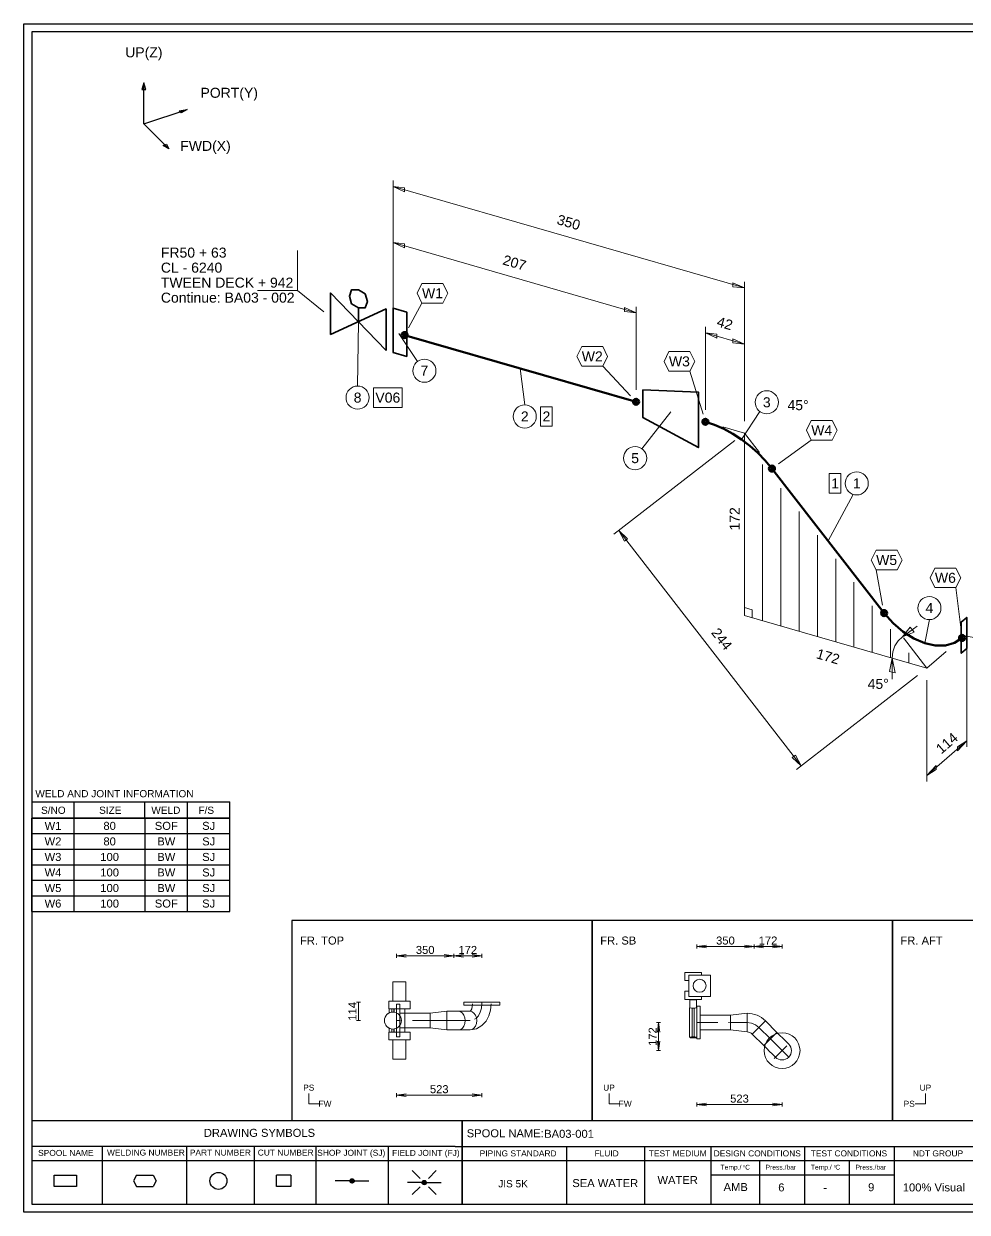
# Model space of a CAD drawing. Header units: millimetres. Extents: x 0 to 420, y 0 to 297.
# Drawn here: x 0 to 235.7, y 0 to 297 of the extents above; entities that cross this region are included whole.
import ezdxf
from ezdxf.enums import TextEntityAlignment as Align

# ---------------------------------------------------------------- set-up
doc = ezdxf.new("R2010")
doc.units = ezdxf.units.MM
doc.linetypes.add('DOTTED_DASHED5', pattern=[10, 4.444444, -2.666667, 0.222222, -2.666667])
doc.linetypes.add('DOTTED_DASHED6', pattern=[9.99997, 4.444431, -2.666659, 0.222222, -2.666659])
for name, color, linetype in [('FramesFromTables', 40, 'Continuous'), ('I_Coordinates', 11, 'Continuous'), ('I_CutNumbers', 10, 'Continuous'), ('I_Dimensions', 4, 'Continuous'), ('I_OtherComponents', 2, 'Continuous'), ('I_PartNumbers', 9, 'Continuous'), ('I_Pipes', 1, 'Continuous'), ('I_Tags', 8, 'Continuous'), ('I_Triangles', 5, 'Continuous'), ('SymbolsOnDrawingSheet', 1, 'Continuous'), ('TextFromTables', 2, 'Continuous'), ('TextFromTextBoxes', 2, 'Continuous')]:
    doc.layers.add(name, color=color, linetype=linetype)
doc.styles.add('Cadmatic Default Text', font='arial.ttf')

# ---------------------------------------------------------------- blocks, each defined once
blk = doc.blocks.new('BA01726637001_BOM_4')
at = {"layer": 'FramesFromTables', "linetype": 'ByBlock', "lineweight": 18}
for p, q in [((292, 285), (418, 285)), ((292, 253.5), (292, 285)), ((292, 253.5), (292, 285)), ((299.6, 253.5), (299.6, 285)), ((299.6, 253.5), (299.6, 285)), ((307, 253.5), (307, 285)), ((307, 253.5), (307, 285)), ((318.6, 253.5), (318.6, 285)), ((318.6, 253.5), (318.6, 285)), ((360.1, 253.5), (360.1, 285)), ((360.1, 253.5), (360.1, 285)), ((384.2, 253.5), (384.2, 285)), ((384.2, 253.5), (384.2, 285)), ((405.2, 253.5), (405.2, 285)), ((405.2, 253.5), (405.2, 285)), ((418, 253.5), (418, 285)), ((292, 280.5), (418, 280.5)), ((292, 276), (418, 276)), ((292, 271.5), (418, 271.5)), ((292, 267), (418, 267)), ((292, 262.5), (418, 262.5)), ((292, 258), (418, 258)), ((292, 205), (418.1, 205)), ((292, 196.33), (292, 205)), ((292.1, 196.33), (292.1, 205)), ((299.6, 196.33), (299.6, 205)), ((299.6, 196.33), (299.6, 205)), ((307.2, 196.33), (307.2, 205)), ((307.2, 196.33), (307.2, 205)), ((361.8, 196.33), (361.8, 205)), ((361.8, 196.33), (361.8, 205)), ((383.6, 196.33), (383.6, 205)), ((383.6, 196.33), (383.6, 205)), ((405.2, 196.33), (405.2, 205)), ((405.2, 196.33), (405.2, 205)), ((418, 196.33), (418, 205)), ((292, 200.67), (418.1, 200.67)), ((292, 127.3), (418.2, 127.3)), ((292, 119.3), (292, 127.3)), ((292, 119.3), (292, 127.3)), ((298.5, 119.3), (298.5, 127.3)), ((298.5, 119.3), (298.5, 127.3)), ((356.6, 119.3), (356.6, 127.3)), ((356.6, 119.3), (356.6, 127.3)), ((380, 119.3), (380, 127.3)), ((380, 119.3), (380, 127.3)), ((399.6, 119.3), (399.6, 127.3)), ((399.6, 119.3), (399.6, 127.3)), ((418, 119.3), (418, 127.3)), ((292, 123.3), (418.2, 123.3)), ((292, 68.4), (418, 68.4)), ((292, 58.6), (292, 68.4)), ((292, 58.6), (292, 68.4)), ((305.1, 58.6), (305.1, 68.4)), ((305.1, 58.6), (305.1, 68.4)), ((323.8, 58.6), (323.8, 68.4)), ((323.8, 58.6), (323.8, 68.4)), ((384.9, 58.6), (384.9, 68.4)), ((384.9, 58.6), (384.9, 68.4)), ((397.2, 58.6), (397.2, 68.4)), ((397.2, 58.6), (397.2, 68.4)), ((407.8, 58.6), (407.8, 68.4)), ((407.8, 58.6), (407.8, 68.4)), ((418, 58.6), (418, 68.4)), ((292, 65.13), (418, 65.13)), ((292, 61.87), (418, 61.87))]:
    blk.add_line(p, q, dxfattribs=at)
at = {"layer": 'FramesFromTables', "linetype": 'ByBlock', "lineweight": -3}
for p, q in [((2, 98.5), (51.5, 98.5)), ((2, 75.19), (2, 98.5)), ((2, 75.19), (2, 98.5)), ((12.6, 75.19), (12.6, 98.5)), ((12.6, 75.19), (12.6, 98.5)), ((30.3, 75.19), (30.3, 98.5)), ((30.3, 75.19), (30.3, 98.5)), ((40.9, 75.19), (40.9, 98.5)), ((40.9, 75.19), (40.9, 98.5)), ((51.5, 75.19), (51.5, 98.5)), ((2, 94.62), (51.5, 94.62)), ((2, 90.73), (51.5, 90.73)), ((2, 86.85), (51.5, 86.85)), ((2, 82.96), (51.5, 82.96)), ((2, 79.08), (51.5, 79.08))]:
    blk.add_line(p, q, dxfattribs=at)
at = {"layer": 'FramesFromTables', "linetype": 'ByBlock', "lineweight": 18, "flags": 128}
for points in [[(292, 253.5), (418, 253.5), (418, 285)], [(292, 196.33), (418.1, 196.33), (418.1, 205)], [(292, 119.3), (418.2, 119.3), (418.2, 127.3)], [(292, 58.6), (418, 58.6), (418, 68.4)]]:
    blk.add_lwpolyline(points, dxfattribs=at)
at = {"layer": 'FramesFromTables', "linetype": 'ByBlock', "lineweight": -3, "flags": 128}
blk.add_lwpolyline([(2, 75.19), (51.5, 75.19), (51.5, 98.5)], dxfattribs=at)
at = {"layer": 'TextFromTables', "linetype": 'ByBlock', "lineweight": 13, "style": 'Cadmatic Default Text'}
for s, p in [('1', (295.8, 282.75)), ('2', (295.8, 278.25)), ('3', (295.8, 273.75)), ('4', (295.8, 269.25)), ('5', (295.8, 264.75)), ('6', (295.8, 260.25)), ('7', (295.8, 255.75))]:
    blk.add_text(s, height=2, dxfattribs=at).set_placement(p, align=Align.MIDDLE_CENTER)
at = {"layer": 'TextFromTables', "linetype": 'ByBlock', "lineweight": 25, "style": 'Cadmatic Default Text'}
for s, p in [('0.10 ', (312.8, 282.75)), ('100A Sch40', (372.15, 282.75)), ('STPG370', (394.7, 282.75)), ('0.19 ', (312.8, 278.25)), ('80A Sch40', (372.15, 278.25)), ('STPG370', (394.7, 278.25)), ('1', (303.3, 273.75)), ('100A Sch40', (372.15, 273.75)), ('PG 370', (394.7, 273.75)), ('100A Sch40', (372.15, 269.25)), ('PG 370', (394.7, 269.25)), ('1', (303.3, 269.25)), ('1', (303.3, 264.75)), ('100Ax80ASch40', (372.15, 264.75)), ('PG 370', (394.7, 264.75)), ('1', (303.3, 260.25)), ('DN100 PN10', (372.15, 260.25)), ('Carbon Steel', (394.7, 260.25)), ('1', (303.3, 255.75)), ('DN80 PN10', (372.15, 255.75)), ('Carbon Steel', (394.7, 255.75)), ('8', (295.85, 202.83)), ('1', (303.4, 202.83)), ('-', (394.4, 202.83)), ('9', (295.85, 198.5)), ('1', (303.4, 198.5)), ('CNAF', (394.4, 198.5)), ('1', (295.25, 125.3)), ('2', (295.25, 121.3)), ('W1', (7.3, 96.56)), ('80', (21.45, 96.56)), ('SOF', (35.6, 96.56)), ('SJ', (46.2, 96.56)), ('W2', (7.3, 92.67)), ('80', (21.45, 92.67)), ('BW', (35.6, 92.67)), ('SJ', (46.2, 92.67)), ('W3', (7.3, 88.79)), ('100', (21.45, 88.79)), ('BW', (35.6, 88.79)), ('SJ', (46.2, 88.79)), ('W4', (7.3, 84.91)), ('100', (21.45, 84.91)), ('BW', (35.6, 84.91)), ('SJ', (46.2, 84.91)), ('W5', (7.3, 81.02)), ('100', (21.45, 81.02)), ('BW', (35.6, 81.02)), ('SJ', (46.2, 81.02)), ('W6', (7.3, 77.14)), ('100', (21.45, 77.14)), ('SOF', (35.6, 77.14)), ('SJ', (46.2, 77.14))]:
    blk.add_text(s, height=2, dxfattribs=at).set_placement(p, align=Align.MIDDLE_CENTER)
for s, height, p in [('Pipe Seamless, BW ', 2, (319.4, 282.75)), ('16.00', 2, (406, 282.75)), ('Pipe Seamless, BW ', 2, (319.4, 278.25)), ('11.30', 2, (406, 278.25)), ('Elbow SR, BW 45 deg', 2, (319.4, 273.75)), ('2.69', 2, (406, 273.75)), ('Elbow SR, BW 90 deg', 2, (319.4, 269.25)), ('2.69', 2, (406, 269.25)), ('Reducer Concentric, BW ', 2, (319.4, 264.75)), ('1.45', 2, (406, 264.75)), ('Flange SOFF ', 2, (319.4, 260.25)), ('4.03', 2, (406, 260.25)), ('Flange SOFF ', 2, (319.4, 255.75)), ('3.79', 2, (406, 255.75)), ('Butterfly Valve Remote ', 2, (308, 202.83)), ('DN80 PN10', 2, (362.6, 202.83)), ('28.57', 2, (406, 202.83)), ('Gasket, PN10, Thk 3mm ', 2, (308, 198.5)), ('DN100', 2, (362.6, 198.5)), ('Pipe Seamless, BW', 2, (299.3, 125.3)), ('100A Sch40', 2, (357.4, 125.3)), ('STPG370', 1.75, (380.8, 125.3)), ('101', 2, (400.4, 125.3)), ('Pipe Seamless, BW', 2, (299.3, 121.3)), ('80A Sch40', 2, (357.4, 121.3)), ('STPG370', 1.75, (380.8, 121.3)), ('195', 2, (400.4, 121.3))]:
    blk.add_text(s, height=height, dxfattribs=at).set_placement(p, align=Align.MIDDLE_LEFT)
at = {"layer": 'TextFromTextBoxes', "linetype": 'ByBlock', "lineweight": -3, "style": 'Cadmatic Default Text'}
for s, p in [('EMAS OFFSHORE LIMITED', (306.3, 33.1)), ('BIO-SEA', (383.3, 33.65)), ('9354947', (368.2, 29.15)), ('-', (306.3, 29.2)), ('P1482', (307.1, 25)), ('JP 88 STORK', (372.9, 25.05)), ('BA03-001', (130, 19.6))]:
    blk.add_text(s, height=2, dxfattribs=at).set_placement(p, align=Align.MIDDLE_LEFT)
at = {"layer": 'TextFromTextBoxes', "linetype": 'ByBlock', "lineweight": 25, "style": 'Cadmatic Default Text'}
blk.add_text('BA03', height=2.5, dxfattribs=at).set_placement((357.5, 18.3), align=Align.MIDDLE_LEFT)
at = {"layer": 'TextFromTextBoxes', "linetype": 'ByBlock', "lineweight": -3, "style": 'Cadmatic Default Text'}
for s, height, p in [('WATER', 2, (163.35, 8.05)), ('SEA WATER', 2, (145.25, 7.28)), ('AMB', 2, (177.85, 6.3)), ('6', 2, (189.25, 6.2)), ('-', 2, (200.2, 6.15)), ('9', 2, (211.7, 6.25)), ('100% Visual', 2, (227.35, 6.2)), ('Ships Paint Spec', 2, (261.75, 6.3)), ('46 kg', 2, (284.75, 6.35)), ('17/39', 2.5, (316.1, 6.5))]:
    blk.add_text(s, height=height, dxfattribs=at).set_placement(p, align=Align.MIDDLE_CENTER)
at = {"layer": 'TextFromTextBoxes', "linetype": 'ByBlock', "lineweight": 25, "style": 'Cadmatic Default Text'}
blk.add_text('BA03', height=3, dxfattribs=at).set_placement((370.1, 6.45), align=Align.MIDDLE_CENTER)
blk = doc.blocks.new('SEDS_SPOOL_FORMAT_Gol_6')
at = {"layer": 'SymbolsOnDrawingSheet', "linetype": 'ByBlock', "lineweight": -3, "flags": 128}
for points in [[(0, 297), (420, 297), (420, 0), (0, 0), (0, 297)], [(418.01, 295.01), (2, 295.01)], [(2, 295.01), (2, 2)], [(2, 102.57), (51.49, 102.57)], [(12.6, 98.45), (12.6, 102.57)], [(30.28, 98.45), (30.28, 102.57)], [(40.88, 98.45), (40.88, 102.57)], [(51.49, 98.45), (51.49, 102.57)], [(2, 98.5), (51.5, 98.5)], [(2, 98.5), (51.5, 98.5)], [(51.49, 98.47), (2, 98.47)], [(2, 98.45), (51.49, 98.45)], [(2, 22.93), (107.74, 22.93)], [(107.74, 22.93), (292.02, 22.93)], [(109.52, 22.93), (109.52, 2)], [(109.52, 2), (109.52, 22.93)], [(107.74, 16.45), (2, 16.45)], [(19.62, 16.45), (19.62, 2)], [(40.69, 16.45), (40.69, 2)], [(57.56, 16.45), (57.56, 2)], [(72.95, 16.45), (72.95, 2)], [(91.02, 16.45), (91.02, 2)], [(107.74, 16.45), (292.02, 16.45)], [(135.58, 16.45), (135.58, 2)], [(155.03, 16.45), (155.03, 2)], [(171.67, 16.45), (171.67, 2)], [(195.02, 16.45), (195.02, 2)], [(217.4, 16.45), (217.4, 2)], [(2, 12.91), (292.02, 12.91)], [(183.82, 12.91), (183.82, 2)], [(206.21, 12.91), (206.21, 2)], [(13.2, 6.41), (7.55, 6.41), (7.55, 9.23), (13.2, 9.23)], [(13.2, 9.23), (13.2, 6.41)], [(28.12, 9.23), (27.42, 7.82)], [(28.12, 9.23), (32.36, 9.23)], [(32.36, 9.23), (33.07, 7.82)], [(66.68, 9.23), (66.68, 6.41), (63.15, 6.41), (63.15, 9.23)], [(66.68, 9.23), (63.15, 9.23)], [(99, 8.47), (97.06, 10.41)], [(101.09, 8.47), (103.03, 10.41)], [(171.67, 9.37), (217.4, 9.37)], [(171.67, 9.37), (217.4, 9.37)], [(27.42, 7.82), (28.12, 6.41)], [(28.12, 6.41), (32.36, 6.41)], [(33.07, 7.82), (32.36, 6.41)], [(81.48, 7.82), (77.79, 7.82)], [(81.49, 7.78), (82.04, 8.32)], [(81.51, 7.9), (81.93, 8.32)], [(81.52, 7.7), (82.14, 8.32)], [(81.55, 7.62), (82.22, 8.29)], [(81.56, 8.06), (81.76, 8.26)], [(81.57, 7.54), (82.28, 8.25)], [(81.62, 7.48), (82.34, 8.2)], [(81.68, 7.44), (82.4, 8.16)], [(81.74, 7.39), (82.45, 8.1)], [(81.8, 7.35), (82.48, 8.02)], [(81.88, 7.32), (82.5, 7.94)], [(81.98, 7.32), (82.53, 7.86)], [(82.09, 7.32), (82.52, 7.75)], [(82.24, 7.36), (82.47, 7.59)], [(82.54, 7.82), (86.24, 7.82)], [(99.51, 7.42), (95.82, 7.42)], [(99, 6.38), (97.06, 4.44)], [(99.53, 7.47), (99.99, 7.93)], [(99.53, 7.37), (100.1, 7.93)], [(99.56, 7.29), (100.2, 7.93)], [(99.58, 7.62), (99.88, 7.93)], [(99.58, 7.21), (100.27, 7.89)], [(99.61, 7.13), (100.33, 7.84)], [(99.67, 7.08), (100.39, 7.8)], [(99.73, 7.03), (100.45, 7.75)], [(99.79, 6.99), (100.49, 7.69)], [(99.85, 6.94), (100.52, 7.61)], [(99.94, 6.92), (100.54, 7.53)], [(100.04, 6.92), (100.57, 7.45)], [(100.15, 6.92), (100.54, 7.31)], [(100.38, 7.04), (100.49, 7.15)], [(100.57, 7.42), (104.27, 7.42)], [(101.09, 6.38), (103.03, 4.44)], [(2, 2), (418.01, 2)]]:
    blk.add_lwpolyline(points, dxfattribs=at)
at = {"layer": 'SymbolsOnDrawingSheet', "linetype": 'ByBlock', "lineweight": -3}
for centre, radius in [((48.63, 7.82), 2.12), ((82.01, 7.82), 0.53), ((100.04, 7.42), 0.53)]:
    blk.add_circle(centre, radius, dxfattribs=at)
at = {"layer": 'SymbolsOnDrawingSheet', "linetype": 'ByBlock', "lineweight": -3, "style": 'Cadmatic Default Text'}
for s, p in [('WELD AND JOINT INFORMATION', (2.89, 105.5)), ('S/NO', (4.31, 101.36)), ('SIZE', (18.81, 101.36)), ('WELD', (31.86, 101.36)), ('F/S', (43.63, 101.36))]:
    blk.add_text(s, height=1.8, dxfattribs=at).set_placement(p, align=Align.TOP_LEFT)
for s, height, p in [('DRAWING SYMBOLS', 2, (44.98, 18.84)), ('Temp./  C   ', 1.2, (174.06, 10.65)), ('Press./bar', 1.2, (185.31, 10.65)), ('Temp./  C   ', 1.2, (196.61, 10.65)), ('Press./bar', 1.2, (207.78, 10.65)), ('0', 0.53, (179.71, 11.25)), ('0', 0.53, (202.37, 11.25))]:
    blk.add_text(s, height=height, dxfattribs=at).set_placement(p)
for s, height, p in [('SPOOL NAME:', 2, (110.65, 19.73)), ('SPOOL NAME', 1.5, (3.58, 14.83)), ('WELDING NUMBER', 1.5, (20.79, 14.91)), ('PART NUMBER', 1.5, (41.48, 14.91)), ('CUT NUMBER', 1.5, (58.44, 14.91)), ('SHOP JOINT (SJ)', 1.5, (73.31, 14.85)), ('FIELD JOINT (FJ)', 1.5, (92, 14.83)), ('PIPING STANDARD', 1.5, (113.89, 14.7)), ('FLUID', 1.5, (142.57, 14.7)), ('TEST MEDIUM', 1.5, (156.14, 14.7)), ('DESIGN CONDITIONS', 1.5, (172.34, 14.7)), ('TEST CONDITIONS', 1.5, (196.58, 14.7)), ('NDT GROUP', 1.5, (222.09, 14.7)), ('JIS 5K', 1.8, (118.53, 7.12))]:
    blk.add_text(s, height=height, dxfattribs=at).set_placement(p, align=Align.MIDDLE_LEFT)
blk = doc.blocks.new('BA01726637001_PRT_0_3')
at = {"layer": 'I_OtherComponents', "linetype": 'ByBlock', "lineweight": 35, "flags": 128}
blk.add_lwpolyline([(187.48, 124.53), (188.86, 125.72), (188.86, 117.96), (187.48, 116.77), (187.48, 124.53)], dxfattribs=at)
at = {"layer": 'I_OtherComponents', "linetype": 'ByBlock', "lineweight": 50}
for radius in [0.75, 0.375]:
    blk.add_circle((187.69, 120.59), radius, dxfattribs=at)
blk = doc.blocks.new('BA01726637001_PRT_1_3')
at = {"layer": 'I_Pipes', "linetype": 'ByBlock', "lineweight": 0}
for q in [(173.05, 120.6), (183.75, 117.18)]:
    blk.add_line((178.94, 113.01), q, dxfattribs=at)
at = {"layer": 'I_Pipes', "linetype": 'ByBlock', "lineweight": 50, "flags": 128}
blk.add_lwpolyline([(187.69, 120.59), (185.78, 119.37), (183.53, 118.74), (181.02, 118.7), (178.37, 119.27), (175.65, 120.42), (172.99, 122.11), (170.48, 124.27), (168.23, 126.82)], dxfattribs=at)
at = {"layer": 'I_Pipes', "linetype": 'ByBlock', "lineweight": 50}
for centre, radius in [((168.23, 126.82), 0.75), ((168.23, 126.82), 0.375), ((187.69, 120.59), 0.75), ((187.69, 120.59), 0.375)]:
    blk.add_circle(centre, radius, dxfattribs=at)
blk = doc.blocks.new('BA01726637001_PRT_2_3')
at = {"layer": 'I_Pipes', "linetype": 'ByBlock', "lineweight": 50}
blk.add_line((168.23, 126.82), (140.21, 162.92), dxfattribs=at)
blk = doc.blocks.new('BA01726637001_PRT_3_3')
at = {"layer": 'I_Pipes', "linetype": 'ByBlock', "lineweight": 0}
for q in [(127.96, 173.35), (137.11, 166.92)]:
    blk.add_line((133.32, 171.8), q, dxfattribs=at)
at = {"layer": 'I_Pipes', "linetype": 'ByBlock', "lineweight": 50, "flags": 128}
blk.add_lwpolyline([(140.21, 162.92), (138.5, 164.96), (136.65, 166.87), (134.67, 168.63), (132.58, 170.22), (130.41, 171.63), (128.17, 172.83), (125.88, 173.83), (123.58, 174.61)], dxfattribs=at)
at = {"layer": 'I_Pipes', "linetype": 'ByBlock', "lineweight": 50}
for centre, radius in [((123.58, 174.61), 0.75), ((123.58, 174.61), 0.375), ((140.21, 162.92), 0.75), ((140.21, 162.92), 0.375)]:
    blk.add_circle(centre, radius, dxfattribs=at)
blk = doc.blocks.new('BA01726637001_PRT_4_3')
at = {"layer": 'I_OtherComponents', "linetype": 'ByBlock', "lineweight": 35, "flags": 128}
blk.add_lwpolyline([(121.85, 175.11), (121.85, 182.04), (107.99, 182.58), (107.99, 175.65), (121.85, 168.18), (121.85, 175.11)], dxfattribs=at)
at = {"layer": 'I_OtherComponents', "linetype": 'ByBlock', "lineweight": 50}
for centre, radius in [((106.26, 179.61), 0.75), ((106.26, 179.61), 0.375), ((123.58, 174.61), 0.75), ((123.58, 174.61), 0.375)]:
    blk.add_circle(centre, radius, dxfattribs=at)
blk = doc.blocks.new('BA01726637001_PRT_5_3')
at = {"layer": 'I_Pipes', "linetype": 'ByBlock', "lineweight": 50}
blk.add_line((106.26, 179.61), (48.45, 196.3), dxfattribs=at)
blk = doc.blocks.new('BA01726637001_PRT_6_3')
at = {"layer": 'I_OtherComponents', "linetype": 'ByBlock', "lineweight": 35, "flags": 128}
blk.add_lwpolyline([(48.97, 202.04), (45.56, 203.02), (45.56, 191.94), (48.97, 190.95), (48.97, 202.04)], dxfattribs=at)
at = {"layer": 'I_OtherComponents', "linetype": 'ByBlock', "lineweight": 50}
for radius in [0.75, 0.375]:
    blk.add_circle((48.45, 196.3), radius, dxfattribs=at)
blk = doc.blocks.new('BA01726637001_PRT_7_3')
at = {"layer": 'I_OtherComponents', "linetype": 'ByBlock', "lineweight": 35, "flags": 128}
for points in [[(43.83, 192.43), (43.83, 202.83), (29.97, 196.43), (29.97, 206.83), (43.83, 192.43)], [(36.9, 203.09), (38.63, 203.11), (39.15, 204.7), (38.63, 206.58), (36.9, 207.6), (35.17, 207.58), (34.65, 206), (35.17, 204.11), (36.9, 203.09), (36.9, 199.63)]]:
    blk.add_lwpolyline(points, dxfattribs=at)
at = {"layer": 'I_OtherComponents', "flags": 1}
blk.add_attdef('ValvePos', (36.9, 199.63), '', height=2.5, dxfattribs=at)
blk = doc.blocks.new('BA01726637001_TRI_0_3')
at = {"layer": 'I_Triangles', "linetype": 'ByBlock', "lineweight": 0}
for p, q in [((137.88, 124.86), (137.88, 163.92)), ((142.45, 123.54), (142.45, 158.04)), ((147.01, 122.23), (147.01, 152.16)), ((151.57, 120.91), (151.57, 146.28)), ((156.13, 119.59), (156.13, 140.4)), ((160.69, 118.28), (160.69, 134.52)), ((165.26, 116.96), (165.26, 128.65)), ((169.82, 115.64), (169.82, 122.77)), ((174.38, 114.33), (174.38, 116.89))]:
    blk.add_line(p, q, dxfattribs=at)
at = {"layer": 'I_Triangles', "linetype": 'ByBlock', "lineweight": 0, "flags": 128}
for points in [[(178.94, 113.01), (133.32, 126.18), (133.32, 171.8)], [(135.24, 125.62), (135.24, 127.62), (133.32, 128.18)], [(176.49, 123.51), (172.82, 120.9), (175.76, 122.01), (174.78, 123.27), (172.82, 120.9), (171.74, 119.9), (170.94, 118.63), (170.45, 117.15), (170.28, 115.51), (170.97, 111.84), (169.59, 112.24), (170.28, 115.51), (170.28, 110.31)]]:
    blk.add_lwpolyline(points, dxfattribs=at)
at = {"layer": 'I_Triangles', "linetype": 'ByBlock', "lineweight": 0, "style": 'Cadmatic Default Text'}
for rotation, p in [(90, (130.9, 150.35)), (343.8979, (154.23, 115.96))]:
    blk.add_text('172', height=2.5, rotation=rotation, dxfattribs=at).set_placement(p, align=Align.MIDDLE_CENTER)
blk.add_text('45°', height=2.5, dxfattribs=at).set_placement((166.76, 109.12), align=Align.MIDDLE_CENTER)
blk = doc.blocks.new('BA01726637001_DIM_0_3')
at = {"layer": 'I_Dimensions', "linetype": 'ByBlock', "lineweight": 0}
for p, q in [((188.86, 93.35), (188.86, 118.6)), ((178.94, 110.01), (178.94, 84.76)), ((178.94, 86.26), (188.86, 94.85))]:
    blk.add_line(p, q, dxfattribs=at)
at = {"layer": 'I_Dimensions', "linetype": 'ByBlock', "lineweight": 0, "flags": 128}
for points in [[(188.86, 94.85), (186.59, 92.38), (186.59, 93.38), (188.86, 94.85)], [(178.94, 86.26), (181.21, 87.72), (181.21, 88.72), (178.94, 86.26)]]:
    blk.add_lwpolyline(points, dxfattribs=at)
at = {"layer": 'I_Dimensions', "linetype": 'ByBlock', "lineweight": 0, "style": 'Cadmatic Default Text'}
blk.add_text('114', height=2.5, rotation=40.8934, dxfattribs=at).set_placement((183.9, 94.3), align=Align.MIDDLE_CENTER)
blk = doc.blocks.new('BA01726637001_DIM_1_3')
at = {"layer": 'I_Dimensions', "linetype": 'ByBlock', "lineweight": 0}
for p, q in [((130.95, 169.96), (100.73, 146.51)), ((101.92, 147.43), (147.54, 88.64)), ((146.35, 87.72), (176.57, 111.17))]:
    blk.add_line(p, q, dxfattribs=at)
at = {"layer": 'I_Dimensions', "linetype": 'ByBlock', "lineweight": 0, "flags": 128}
for points in [[(101.92, 147.43), (103.36, 144.75), (104.15, 145.36), (101.92, 147.43)], [(147.54, 88.64), (145.3, 90.7), (146.09, 91.32), (147.54, 88.64)]]:
    blk.add_lwpolyline(points, dxfattribs=at)
at = {"layer": 'I_Dimensions', "linetype": 'ByBlock', "lineweight": 0, "style": 'Cadmatic Default Text'}
blk.add_text('244', height=2.5, rotation=307.8119, dxfattribs=at).set_placement((127.69, 120.33), align=Align.MIDDLE_CENTER)
blk = doc.blocks.new('BA01726637001_DIM_2_3')
at = {"layer": 'I_Dimensions', "linetype": 'ByBlock', "lineweight": 0}
for p, q in [((45.56, 200.13), (45.56, 220.88)), ((45.56, 219.38), (106.26, 201.86)), ((106.26, 203.36), (106.26, 182.61))]:
    blk.add_line(p, q, dxfattribs=at)
at = {"layer": 'I_Dimensions', "linetype": 'ByBlock', "lineweight": 0, "flags": 128}
for points in [[(45.56, 219.38), (48.44, 218.05), (48.44, 219.05), (45.56, 219.38)], [(106.26, 201.86), (103.38, 202.19), (103.38, 203.19), (106.26, 201.86)]]:
    blk.add_lwpolyline(points, dxfattribs=at)
at = {"layer": 'I_Dimensions', "linetype": 'ByBlock', "lineweight": 0, "style": 'Cadmatic Default Text'}
blk.add_text('207', height=2.5, rotation=343.8979, dxfattribs=at).set_placement((75.91, 214.37), align=Align.MIDDLE_CENTER)
blk = doc.blocks.new('BA01726637001_DIM_3_3')
at = {"layer": 'I_Dimensions', "linetype": 'ByBlock', "lineweight": 0}
for p, q in [((123.58, 177.61), (123.58, 198.36)), ((123.58, 196.86), (133.32, 194.05)), ((133.32, 195.55), (133.32, 174.8))]:
    blk.add_line(p, q, dxfattribs=at)
at = {"layer": 'I_Dimensions', "linetype": 'ByBlock', "lineweight": 0, "flags": 128}
for points in [[(123.58, 196.86), (126.46, 195.53), (126.46, 196.53), (123.58, 196.86)], [(133.32, 194.05), (130.44, 194.38), (130.44, 195.38), (133.32, 194.05)]]:
    blk.add_lwpolyline(points, dxfattribs=at)
at = {"layer": 'I_Dimensions', "linetype": 'ByBlock', "lineweight": 0, "style": 'Cadmatic Default Text'}
blk.add_text('42', height=2.5, rotation=343.8979, dxfattribs=at).set_placement((128.45, 199.2), align=Align.MIDDLE_CENTER)
blk = doc.blocks.new('BA01726637001_DIM_4_3')
at = {"layer": 'I_Dimensions', "linetype": 'ByBlock', "lineweight": 0}
for p, q in [((45.56, 200.13), (45.56, 234.88)), ((45.56, 233.38), (133.32, 208.05)), ((133.32, 209.55), (133.32, 174.8))]:
    blk.add_line(p, q, dxfattribs=at)
at = {"layer": 'I_Dimensions', "linetype": 'ByBlock', "lineweight": 0, "flags": 128}
for points in [[(45.56, 233.38), (48.44, 232.05), (48.44, 233.05), (45.56, 233.38)], [(133.32, 208.05), (130.44, 208.38), (130.44, 209.38), (133.32, 208.05)]]:
    blk.add_lwpolyline(points, dxfattribs=at)
at = {"layer": 'I_Dimensions', "linetype": 'ByBlock', "lineweight": 0, "style": 'Cadmatic Default Text'}
blk.add_text('350', height=2.5, rotation=343.8979, dxfattribs=at).set_placement((89.44, 224.46), align=Align.MIDDLE_CENTER)
blk = doc.blocks.new('BA01726637001_CRD_0_3')
at = {"layer": 'I_Coordinates', "linetype": 'ByBlock', "lineweight": 0}
blk.add_line((21.66, 207.39), (28.24, 202.13), dxfattribs=at)
at = {"layer": 'I_Coordinates', "linetype": 'ByBlock', "lineweight": 0, "flags": 128}
blk.add_lwpolyline([(21.66, 217.39), (21.66, 207.39), (11.66, 207.39)], dxfattribs=at)
at = {"layer": 'I_Coordinates', "linetype": 'ByBlock', "lineweight": 0, "style": 'Cadmatic Default Text'}
for s, p in [('FR50 + 63', (-12.44, 215.64)), ('CL - 6240', (-12.44, 211.89)), ('TWEEN DECK + 942', (-12.44, 208.14)), ('Continue: BA03 - 002', (-12.44, 204.39))]:
    blk.add_text(s, height=2.5, dxfattribs=at).set_placement(p)
blk = doc.blocks.new('BA01726637001_PTN_0_3')
at = {"layer": 'I_PartNumbers', "linetype": 'ByBlock', "lineweight": 0}
blk.add_line((36.7, 183.55), (36.9, 199.63), dxfattribs=at)
blk.add_circle((36.7, 180.66), 2.89, dxfattribs=at)
at = {"layer": 'I_PartNumbers', "linetype": 'ByBlock', "lineweight": 0, "style": 'Cadmatic Default Text'}
blk.add_text('8', height=2.5, dxfattribs=at).set_placement((36.7, 180.66), align=Align.MIDDLE_CENTER)
blk = doc.blocks.new('BA01726637001_PTN_1_3')
at = {"layer": 'I_PartNumbers', "linetype": 'ByBlock', "lineweight": 0}
blk.add_line((51.68, 189.72), (47.01, 196.71), dxfattribs=at)
blk.add_circle((53.38, 187.38), 2.89, dxfattribs=at)
at = {"layer": 'I_PartNumbers', "linetype": 'ByBlock', "lineweight": 0, "style": 'Cadmatic Default Text'}
blk.add_text('7', height=2.5, dxfattribs=at).set_placement((53.38, 187.38), align=Align.MIDDLE_CENTER)
blk = doc.blocks.new('BA01726637001_PTN_2_3')
at = {"layer": 'I_PartNumbers', "linetype": 'ByBlock', "lineweight": 0}
blk.add_line((78.46, 178.83), (77.35, 187.96), dxfattribs=at)
blk.add_circle((78.46, 175.94), 2.89, dxfattribs=at)
at = {"layer": 'I_PartNumbers', "linetype": 'ByBlock', "lineweight": 0, "style": 'Cadmatic Default Text'}
blk.add_text('2', height=2.5, dxfattribs=at).set_placement((78.46, 175.94), align=Align.MIDDLE_CENTER)
blk = doc.blocks.new('BA01726637001_PTN_3_3')
at = {"layer": 'I_PartNumbers', "linetype": 'ByBlock', "lineweight": 0}
blk.add_line((107.73, 167.87), (114.92, 177.11), dxfattribs=at)
blk.add_circle((106.03, 165.53), 2.89, dxfattribs=at)
at = {"layer": 'I_PartNumbers', "linetype": 'ByBlock', "lineweight": 0, "style": 'Cadmatic Default Text'}
blk.add_text('5', height=2.5, dxfattribs=at).set_placement((106.03, 165.53), align=Align.MIDDLE_CENTER)
blk = doc.blocks.new('BA01726637001_PTN_4_3')
at = {"layer": 'I_PartNumbers', "linetype": 'ByBlock', "lineweight": 0}
blk.add_line((137.22, 177.15), (132.58, 170.22), dxfattribs=at)
blk.add_circle((138.92, 179.49), 2.89, dxfattribs=at)
at = {"layer": 'I_PartNumbers', "linetype": 'ByBlock', "lineweight": 0, "style": 'Cadmatic Default Text'}
blk.add_text('3', height=2.5, dxfattribs=at).set_placement((138.92, 179.49), align=Align.MIDDLE_CENTER)
blk = doc.blocks.new('BA01726637001_PTN_5_3')
at = {"layer": 'I_PartNumbers', "linetype": 'ByBlock', "lineweight": 0}
blk.add_line((160.49, 156.47), (154.22, 144.87), dxfattribs=at)
blk.add_circle((161.39, 159.22), 2.89, dxfattribs=at)
at = {"layer": 'I_PartNumbers', "linetype": 'ByBlock', "lineweight": 0, "style": 'Cadmatic Default Text'}
blk.add_text('1', height=2.5, dxfattribs=at).set_placement((161.39, 159.22), align=Align.MIDDLE_CENTER)
blk = doc.blocks.new('BA01726637001_PTN_7_3')
at = {"layer": 'I_PartNumbers', "linetype": 'ByBlock', "lineweight": 0}
blk.add_line((204.15, 118.39), (188.28, 121.09), dxfattribs=at)
blk.add_circle((207.05, 118.39), 2.89, dxfattribs=at)
at = {"layer": 'I_PartNumbers', "linetype": 'ByBlock', "lineweight": 0, "style": 'Cadmatic Default Text'}
blk.add_text('6', height=2.5, dxfattribs=at).set_placement((207.05, 118.39), align=Align.MIDDLE_CENTER)
blk = doc.blocks.new('BA01726637001_PTN_8_3')
at = {"layer": 'I_PartNumbers', "linetype": 'ByBlock', "lineweight": 0}
blk.add_line((179.54, 125.18), (178.37, 119.27), dxfattribs=at)
blk.add_circle((179.54, 128.07), 2.89, dxfattribs=at)
at = {"layer": 'I_PartNumbers', "linetype": 'ByBlock', "lineweight": 0, "style": 'Cadmatic Default Text'}
blk.add_text('4', height=2.5, dxfattribs=at).set_placement((179.54, 128.07), align=Align.MIDDLE_CENTER)
blk = doc.blocks.new('BA01726637001_CUT_10_3')
at = {"layer": 'I_CutNumbers', "linetype": 'ByBlock', "lineweight": 0, "flags": 128}
blk.add_lwpolyline([(85.34, 173.49), (85.34, 178.39), (82.4, 178.39), (82.4, 173.49), (85.34, 173.49)], dxfattribs=at)
at = {"layer": 'I_CutNumbers', "linetype": 'ByBlock', "lineweight": 0, "style": 'Cadmatic Default Text'}
blk.add_text('2', height=2.5, dxfattribs=at).set_placement((83.87, 175.94), align=Align.MIDDLE_CENTER)
blk = doc.blocks.new('BA01726637001_CUT_11_3')
at = {"layer": 'I_CutNumbers', "linetype": 'ByBlock', "lineweight": 0, "flags": 128}
blk.add_lwpolyline([(157.45, 156.77), (157.45, 161.67), (154.51, 161.67), (154.51, 156.77), (157.45, 156.77)], dxfattribs=at)
at = {"layer": 'I_CutNumbers', "linetype": 'ByBlock', "lineweight": 0, "style": 'Cadmatic Default Text'}
blk.add_text('1', height=2.5, dxfattribs=at).set_placement((155.98, 159.22), align=Align.MIDDLE_CENTER)
blk = doc.blocks.new('BA01726637001_fii_9_3')
at = {"layer": 'I_Tags', "linetype": 'ByBlock', "lineweight": 0, "style": 'Cadmatic Default Text'}
blk.add_text('45°', height=2.5, dxfattribs=at).set_placement((146.74, 178.77), align=Align.MIDDLE_CENTER)
blk = doc.blocks.new('BA01726637001_vpo_12_3')
at = {"layer": 'I_Tags', "linetype": 'ByBlock', "lineweight": 0, "flags": 128}
blk.add_lwpolyline([(47.85, 178.21), (47.85, 183.11), (40.64, 183.11), (40.64, 178.21), (47.85, 178.21)], dxfattribs=at)
at = {"layer": 'I_Tags', "linetype": 'ByBlock', "lineweight": 0, "style": 'Cadmatic Default Text'}
blk.add_text('V06', height=2.5, dxfattribs=at).set_placement((44.25, 180.66), align=Align.MIDDLE_CENTER)
blk = doc.blocks.new('Pi_Weld_0')
at = {"layer": 'I_Tags', "linetype": 'ByBlock', "lineweight": 0, "flags": 128}
for points in [[(-2.62, 2.45), (-3.84, 0)], [(-3.84, 0), (-2.62, -2.45)], [(2.62, 2.45), (-2.62, 2.45)], [(3.84, 0), (2.62, 2.45)], [(2.62, -2.45), (3.84, 0)], [(-2.62, -2.45), (-6.01, -8.68)], [(-2.62, -2.45), (2.62, -2.45)]]:
    blk.add_lwpolyline(points, dxfattribs=at)
at = {"layer": 'I_Tags', "linetype": 'ByBlock', "lineweight": 0, "style": 'Cadmatic Default Text'}
blk.add_text('W1', height=2.5, dxfattribs=at).set_placement((0, 0), align=Align.MIDDLE_CENTER)
blk = doc.blocks.new('Pi_Weld_1')
at = {"layer": 'I_Tags', "linetype": 'ByBlock', "lineweight": 0, "flags": 128}
for points in [[(-2.62, 2.45), (-3.84, 0)], [(-3.84, 0), (-2.62, -2.45)], [(2.62, 2.45), (-2.62, 2.45)], [(3.84, 0), (2.62, 2.45)], [(2.62, -2.45), (3.84, 0)], [(-2.62, -2.45), (2.62, -2.45)], [(2.62, -2.45), (9.57, -9.87)]]:
    blk.add_lwpolyline(points, dxfattribs=at)
at = {"layer": 'I_Tags', "linetype": 'ByBlock', "lineweight": 0, "style": 'Cadmatic Default Text'}
blk.add_text('W2', height=2.5, dxfattribs=at).set_placement((0, 0), align=Align.MIDDLE_CENTER)
blk = doc.blocks.new('Pi_Weld_2')
at = {"layer": 'I_Tags', "linetype": 'ByBlock', "lineweight": 0, "flags": 128}
for points in [[(-2.62, 2.45), (-3.84, 0)], [(-3.84, 0), (-2.62, -2.45)], [(2.62, 2.45), (-2.62, 2.45)], [(3.84, 0), (2.62, 2.45)], [(2.62, -2.45), (3.84, 0)], [(-2.62, -2.45), (2.62, -2.45)], [(2.62, -2.45), (5.9, -13.19)]]:
    blk.add_lwpolyline(points, dxfattribs=at)
at = {"layer": 'I_Tags', "linetype": 'ByBlock', "lineweight": 0, "style": 'Cadmatic Default Text'}
blk.add_text('W3', height=2.5, dxfattribs=at).set_placement((0, 0), align=Align.MIDDLE_CENTER)
blk = doc.blocks.new('Pi_Weld_3')
at = {"layer": 'I_Tags', "linetype": 'ByBlock', "lineweight": 0, "flags": 128}
for points in [[(-2.62, 2.45), (-3.84, 0)], [(-3.84, 0), (-2.62, -2.45)], [(2.62, 2.45), (-2.62, 2.45)], [(3.84, 0), (2.62, 2.45)], [(2.62, -2.45), (3.84, 0)], [(-2.62, -2.45), (-10.82, -8.41)], [(-2.62, -2.45), (2.62, -2.45)]]:
    blk.add_lwpolyline(points, dxfattribs=at)
at = {"layer": 'I_Tags', "linetype": 'ByBlock', "lineweight": 0, "style": 'Cadmatic Default Text'}
blk.add_text('W4', height=2.5, dxfattribs=at).set_placement((0, 0), align=Align.MIDDLE_CENTER)
blk = doc.blocks.new('Pi_Weld_4')
at = {"layer": 'I_Tags', "linetype": 'ByBlock', "lineweight": 0, "flags": 128}
for points in [[(-2.62, 2.45), (-3.84, 0)], [(-3.84, 0), (-2.62, -2.45)], [(2.62, 2.45), (-2.62, 2.45)], [(3.84, 0), (2.62, 2.45)], [(2.62, -2.45), (3.84, 0)], [(-2.62, -2.45), (2.62, -2.45)], [(-2.62, -2.45), (-1, -11.29)]]:
    blk.add_lwpolyline(points, dxfattribs=at)
at = {"layer": 'I_Tags', "linetype": 'ByBlock', "lineweight": 0, "style": 'Cadmatic Default Text'}
blk.add_text('W5', height=2.5, dxfattribs=at).set_placement((0, 0), align=Align.MIDDLE_CENTER)
blk = doc.blocks.new('Pi_Weld_5')
at = {"layer": 'I_Tags', "linetype": 'ByBlock', "lineweight": 0, "flags": 128}
for points in [[(-2.62, 2.45), (-3.84, 0)], [(-3.84, 0), (-2.62, -2.45)], [(2.62, 2.45), (-2.62, 2.45)], [(3.84, 0), (2.62, 2.45)], [(2.62, -2.45), (3.84, 0)], [(-2.62, -2.45), (2.62, -2.45)], [(2.62, -2.45), (3.91, -13.05)]]:
    blk.add_lwpolyline(points, dxfattribs=at)
at = {"layer": 'I_Tags', "linetype": 'ByBlock', "lineweight": 0, "style": 'Cadmatic Default Text'}
blk.add_text('W6', height=2.5, dxfattribs=at).set_placement((0, 0), align=Align.MIDDLE_CENTER)

msp = doc.modelspace()

# ---------------------------------------------------------------- linework, layer by layer
at = {"linetype": 'ByBlock', "lineweight": 25, "flags": 128}
for points in [[(67, 22.9), (142, 22.9), (142, 72.9), (67, 72.9), (67, 22.9)], [(142, 22.9), (217, 22.9), (217, 72.9), (142, 72.9), (142, 22.9)], [(217, 22.9), (292, 22.9), (292, 72.9), (217, 72.9), (217, 22.9)]]:
    msp.add_lwpolyline(points, dxfattribs=at)
at = {"linetype": 'ByBlock', "lineweight": 18, "flags": 128}
for points in [[(165.1, 57.93), (165.1, 59.9), (169.33, 59.9)], [(169.33, 59.9), (169.33, 59.27)], [(95.47, 57.55), (95.47, 52.73), (92.21, 52.72), (92.21, 57.55), (95.47, 57.55)], [(166.16, 57.93), (165.1, 57.93)], [(171.53, 59.27), (166.16, 59.27), (166.16, 53.9), (171.53, 53.9), (171.53, 59.27)], [(166.16, 57.93), (166.16, 55.24)], [(165.1, 53.13), (165.1, 55.24)], [(165.1, 55.24), (166.16, 55.24)], [(171.53, 53.9), (169.33, 53.9)], [(169.33, 53.9), (171.53, 53.9)], [(169.33, 53.9), (169.33, 53.13)], [(96.53, 52.73), (91.16, 52.72), (91.16, 50.79), (96.53, 50.79), (96.53, 52.73)], [(91.28, 49.77), (91.28, 50.79)], [(91.98, 49.97), (91.98, 50.79)], [(92.45, 50.79), (92.45, 49.97)], [(92.5, 50.79), (92.5, 49.96)], [(93.15, 51.97), (93.97, 51.97), (93.97, 43.83), (93.15, 43.83), (93.15, 51.97)], [(95.19, 45), (95.19, 50.79)], [(118.91, 52.53), (118.91, 51.71), (109.95, 51.71), (109.95, 52.53), (118.91, 52.53)], [(111.68, 50.45), (111.89, 50.85)], [(111.89, 50.85), (112.05, 51.4)], [(112.05, 51.4), (112.11, 52.04)], [(116.62, 50.53), (116.2, 49.09)], [(116.76, 52.04), (116.62, 50.53)], [(169.33, 53.13), (165.1, 53.13)], [(166.28, 43.73), (166.28, 51.06)], [(166.28, 51.06), (166.4, 51.06)], [(166.51, 53.12), (166.4, 53.12), (166.4, 51.06)], [(166.4, 51.06), (166.51, 51.04)], [(166.81, 53.12), (166.51, 53.12)], [(166.51, 51.04), (166.81, 50.99)], [(167.21, 53.12), (166.81, 53.12)], [(166.81, 50.99), (167.21, 50.97)], [(166.98, 43.81), (166.98, 50.98)], [(167.62, 53.12), (167.21, 53.12)], [(167.21, 50.97), (167.62, 50.99)], [(167.45, 50.98), (167.45, 43.81)], [(167.92, 53.12), (167.62, 53.12)], [(167.62, 50.99), (167.92, 51.04)], [(167.92, 51.04), (168.03, 51.06), (168.03, 53.12), (167.92, 53.12)], [(168.03, 51.06), (168.15, 51.06)], [(168.15, 51.47), (168.97, 51.47), (168.97, 43.32), (168.15, 43.32), (168.15, 51.47)], [(168.15, 51.06), (168.15, 43.73)], [(101.56, 46.09), (93.97, 46.08), (93.97, 49.71), (101.56, 49.71), (101.56, 46.09)], [(105.7, 45.57), (105.7, 50.23), (101.56, 49.71), (101.56, 46.09), (105.7, 45.57)], [(105.7, 50.23), (105.7, 50.11), (105.7, 49.78), (105.7, 49.27), (105.7, 48.62), (105.7, 47.9), (105.7, 47.18), (105.7, 46.53), (105.7, 46.02), (105.7, 45.69), (105.7, 45.57)], [(106.77, 50.23), (105.7, 50.23)], [(107.77, 50.23), (106.77, 50.23)], [(108.63, 50.23), (107.77, 50.23)], [(108.63, 50.23), (111.51, 50.23)], [(108.63, 50.23), (109.14, 50.11), (109.6, 49.78), (109.96, 49.27), (110.19, 48.62), (110.27, 47.9), (110.19, 47.18), (109.96, 46.53), (109.6, 46.02), (109.14, 45.69), (108.63, 45.57)], [(111.44, 50.22), (111.5, 50.26)], [(111.51, 50.23), (111.44, 50.22)], [(111.5, 50.26), (111.68, 50.45)], [(111.51, 45.57), (112.02, 45.69), (112.47, 46.02), (112.84, 46.53), (113.07, 47.18), (113.15, 47.9), (113.07, 48.62), (112.84, 49.27), (112.47, 49.78), (112.02, 50.11), (111.51, 50.23)], [(115.48, 47.77), (114.44, 46.65)], [(116.2, 49.09), (115.48, 47.77)], [(176.56, 45.58), (168.97, 45.58), (168.97, 49.21), (176.56, 49.21), (176.56, 45.58)], [(180.7, 45.07), (180.7, 49.72), (176.56, 49.21), (176.56, 45.58), (180.7, 45.07)], [(180.7, 49.72), (180.7, 45.07)], [(181.98, 44.54), (185.27, 47.83)], [(184.86, 41.66), (181.98, 44.54), (185.27, 47.83), (188.15, 44.95), (184.86, 41.66)], [(96.53, 43.07), (91.16, 43.07), (91.16, 45), (96.53, 45), (96.53, 43.07), (96.53, 45)], [(91.28, 45), (91.28, 46.03)], [(91.98, 45), (91.98, 45.83)], [(92.45, 45.83), (92.45, 45)], [(92.5, 45.84), (92.5, 45)], [(105.7, 45.57), (106.77, 45.57)], [(106.77, 45.57), (107.77, 45.57)], [(107.77, 45.57), (108.63, 45.57)], [(111.51, 45.57), (108.63, 45.57)], [(113.09, 45.86), (111.51, 45.57)], [(114.44, 46.65), (113.09, 45.86)], [(188.15, 44.95), (188.07, 44.87), (187.84, 44.64), (187.48, 44.27), (187.02, 43.81), (186.51, 43.31), (186, 42.8), (185.54, 42.34), (185.18, 41.97), (184.94, 41.74), (184.86, 41.66)], [(188.91, 44.19), (188.15, 44.95)], [(91.16, 43.07), (92.22, 43.07)], [(95.47, 43.07), (95.47, 38.25), (92.22, 38.25)], [(92.22, 38.25), (92.22, 43.07)], [(95.47, 43.07), (96.53, 43.07)], [(166.4, 43.73), (166.28, 43.73)], [(166.81, 43.8), (166.51, 43.75)], [(166.51, 43.75), (166.51, 43.61)], [(166.51, 43.61), (166.81, 43.61)], [(167.21, 43.82), (166.81, 43.8)], [(166.81, 43.61), (167.21, 43.61)], [(167.62, 43.8), (167.21, 43.82)], [(167.21, 43.61), (167.62, 43.61)], [(167.92, 43.75), (167.62, 43.8)], [(167.62, 43.61), (167.92, 43.61)], [(168.03, 43.73), (167.92, 43.75)], [(167.92, 43.61), (168.03, 43.73)], [(168.15, 43.73), (168.03, 43.73)], [(184.86, 41.66), (185.62, 40.9)], [(189.62, 43.49), (188.91, 44.19)], [(190.22, 42.88), (189.62, 43.49)], [(190.69, 42.42), (190.22, 42.88)], [(190.98, 42.13), (190.69, 42.42)], [(191.08, 42.03), (190.98, 42.13)], [(185.62, 40.9), (186.32, 40.2)], [(186.32, 40.2), (186.93, 39.59)], [(186.93, 39.59), (187.4, 39.13)], [(187.4, 39.13), (187.69, 38.83)], [(187.69, 38.83), (187.79, 38.73)], [(71.2, 27.1), (71.2, 29.67)], [(71.2, 27.1), (73.78, 27.1)], [(146.2, 27.1), (146.2, 29.67)], [(146.2, 27.1), (148.77, 27.1)], [(225.24, 27.1), (222.66, 27.1)], [(225.24, 27.1), (225.24, 29.67)]]:
    msp.add_lwpolyline(points, dxfattribs=at)
at = {"linetype": 'DOTTED_DASHED5', "lineweight": 13, "flags": 128}
for points in [[(114.43, 52.04), (114.33, 50.97), (114.04, 49.97), (113.58, 49.11), (112.97, 48.45), (112.26, 48.04), (111.51, 47.9)], [(93.15, 47.9), (93.97, 47.9)], [(101.56, 47.9), (93.97, 47.9)], [(105.7, 47.9), (101.56, 47.9)], [(107.42, 47.9), (108.63, 47.9)], [(108.63, 47.9), (111.51, 47.9)], [(168.15, 47.4), (168.97, 47.4)], [(168.97, 47.4), (176.56, 47.4)], [(180.7, 47.4), (176.56, 47.4)], [(183.63, 46.19), (182.77, 46.84), (181.77, 47.26), (180.7, 47.4)], [(186.51, 43.31), (183.63, 46.19)], [(189.43, 40.38), (186.51, 43.31)], [(187.46, 38.4), (191.41, 42.35)]]:
    msp.add_lwpolyline(points, dxfattribs=at)
at = {"linetype": 'DOTTED_DASHED6', "lineweight": 13, "flags": 128}
for points in [[(114.43, 52.53), (114.43, 51.71)], [(107.42, 47.9), (105.7, 47.9)], [(189.43, 40.38), (191.08, 38.73)]]:
    msp.add_lwpolyline(points, dxfattribs=at)
at = {"layer": 'SymbolsOnDrawingSheet', "linetype": 'ByBlock', "lineweight": 25, "flags": 128}
for points in [[(30.5, 280.57), (30, 282.21), (29.5, 280.57), (30.5, 280.57)], [(30, 272), (30, 282.21)], [(30, 272), (40.83, 275.61)], [(38.84, 275.28), (40.83, 275.61), (39.34, 274.78), (38.84, 275.28)], [(36.25, 265.75), (30, 272)], [(35.68, 266.89), (36.25, 265.75), (34.82, 266.61), (35.68, 266.89)]]:
    msp.add_lwpolyline(points, dxfattribs=at)
at = {"layer": 'SymbolsOnDrawingSheet', "linetype": 'ByBlock', "lineweight": 13, "flags": 128}
for points in [[(168.15, 65.9), (168.15, 66.9)], [(168.15, 66.4), (170.55, 66.08), (168.15, 66.4), (170.55, 66.72), (168.15, 66.4)], [(168.15, 66.4), (182.42, 66.4)], [(182.42, 66.4), (180.02, 66.72), (182.42, 66.4), (180.02, 66.08), (182.42, 66.4)], [(182.42, 65.9), (182.42, 66.9)], [(182.42, 66.4), (184.82, 66.08), (182.42, 66.4), (184.82, 66.72), (182.42, 66.4)], [(182.42, 66.4), (189.43, 66.4)], [(189.43, 66.4), (187.03, 66.72), (189.43, 66.4), (187.03, 66.08), (189.43, 66.4)], [(189.43, 65.9), (189.43, 66.9)], [(93.15, 63.55), (93.15, 64.55)], [(93.15, 64.05), (95.55, 63.74), (93.15, 64.05), (95.55, 64.37), (93.15, 64.05)], [(93.15, 64.05), (107.42, 64.05)], [(107.42, 64.05), (105.02, 64.37), (107.42, 64.05), (105.02, 63.74), (107.42, 64.05)], [(107.42, 63.55), (107.42, 64.55)], [(107.42, 64.05), (109.82, 63.74), (107.42, 64.05), (109.82, 64.37), (107.42, 64.05)], [(107.42, 64.05), (114.43, 64.05)], [(114.43, 64.05), (112.03, 64.37), (114.43, 64.05), (112.03, 63.74), (114.43, 64.05)], [(114.43, 63.55), (114.43, 64.55)], [(84.1, 52.53), (83.1, 52.53)], [(83.6, 47.9), (83.6, 52.53)], [(84.1, 47.9), (83.1, 47.9)], [(159.1, 47.4), (158.1, 47.4)], [(158.6, 47.4), (158.28, 45), (158.6, 47.4), (158.91, 45), (158.6, 47.4)], [(158.6, 40.38), (158.6, 47.4)], [(158.6, 40.38), (158.91, 42.78), (158.6, 40.38), (158.28, 42.78), (158.6, 40.38)], [(159.1, 40.38), (158.1, 40.38)], [(93.15, 29.75), (93.15, 28.75)], [(114.43, 29.75), (114.43, 28.75)], [(93.15, 29.25), (95.55, 28.93), (93.15, 29.25), (95.55, 29.56), (93.15, 29.25)], [(93.15, 29.25), (114.43, 29.25)], [(114.43, 29.25), (112.03, 29.56), (114.43, 29.25), (112.03, 28.93), (114.43, 29.25)], [(168.15, 27.4), (168.15, 26.4)], [(168.15, 26.9), (170.55, 26.58), (168.15, 26.9), (170.55, 27.22), (168.15, 26.9)], [(168.15, 26.9), (189.43, 26.9)], [(189.43, 26.9), (187.03, 27.22), (189.43, 26.9), (187.03, 26.58), (189.43, 26.9)], [(189.43, 27.4), (189.43, 26.4)]]:
    msp.add_lwpolyline(points, dxfattribs=at)
at = {"layer": 'SymbolsOnDrawingSheet', "linetype": 'ByBlock', "lineweight": 18}
for centre, radius in [((168.84, 56.59), 1.63), ((92.22, 47.9), 2.12), ((189.43, 40.38), 4.48)]:
    msp.add_circle(centre, radius, dxfattribs=at)
for centre, radius, start, end in [((92.22, 47.9), 2.12, 82.1263, 157.5002), ((180.7, 43.26), 6.47, 45.005, 90), ((92.22, 47.9), 2.12, 202.5032, 277.8764), ((180.7, 43.26), 1.81, 45.0001, 90), ((189.43, 40.38), 2.33, 225.0209, 44.9948), ((189.43, 40.38), 2.33, 225.0209, 44.9948)]:
    msp.add_arc(centre, radius, start, end, dxfattribs=at)

# ---------------------------------------------------------------- block references
at = {"layer": 'I_Coordinates', "lineweight": 0}
msp.add_blockref('BA01726637001_CRD_0_3', (46.69, 22.92), dxfattribs=at)
at = {"layer": 'I_CutNumbers', "lineweight": 0}
for name in ['BA01726637001_CUT_10_3', 'BA01726637001_CUT_11_3']:
    msp.add_blockref(name, (46.69, 22.92), dxfattribs=at)
at = {"layer": 'I_Dimensions', "lineweight": 0}
for name in ['BA01726637001_DIM_4_3', 'BA01726637001_DIM_2_3', 'BA01726637001_DIM_3_3', 'BA01726637001_DIM_1_3', 'BA01726637001_DIM_0_3']:
    msp.add_blockref(name, (46.69, 22.92), dxfattribs=at)
at = {"layer": 'I_OtherComponents', "lineweight": 35}
for name in ['BA01726637001_PRT_7_3', 'BA01726637001_PRT_6_3', 'BA01726637001_PRT_4_3', 'BA01726637001_PRT_0_3']:
    msp.add_blockref(name, (46.69, 22.92), dxfattribs=at)
at = {"layer": 'I_PartNumbers', "lineweight": 0}
for name in ['BA01726637001_PTN_0_3', 'BA01726637001_PTN_1_3', 'BA01726637001_PTN_2_3', 'BA01726637001_PTN_4_3', 'BA01726637001_PTN_3_3', 'BA01726637001_PTN_5_3', 'BA01726637001_PTN_8_3', 'BA01726637001_PTN_7_3']:
    msp.add_blockref(name, (46.69, 22.92), dxfattribs=at)
at = {"layer": 'I_Pipes', "lineweight": 50}
for name in ['BA01726637001_PRT_5_3', 'BA01726637001_PRT_3_3', 'BA01726637001_PRT_2_3', 'BA01726637001_PRT_1_3']:
    msp.add_blockref(name, (46.69, 22.92), dxfattribs=at)
at = {"layer": 'I_Tags'}
for name, p in [('Pi_Weld_0', (102.1, 229.66)), ('Pi_Weld_1', (142.01, 213.87)), ('Pi_Weld_2', (163.78, 212.63)), ('Pi_Weld_3', (199.34, 195.42)), ('Pi_Weld_4', (215.55, 162.99)), ('Pi_Weld_5', (230.23, 158.54))]:
    msp.add_blockref(name, p, dxfattribs=at)
at = {"layer": 'I_Tags', "lineweight": 0}
for name in ['BA01726637001_vpo_12_3', 'BA01726637001_fii_9_3']:
    msp.add_blockref(name, (46.69, 22.92), dxfattribs=at)
at = {"layer": 'I_Triangles', "lineweight": 0}
msp.add_blockref('BA01726637001_TRI_0_3', (46.69, 22.92), dxfattribs=at)
at = {"layer": 'SymbolsOnDrawingSheet'}
msp.add_blockref('SEDS_SPOOL_FORMAT_Gol_6', (0, 0), dxfattribs=at)
at = {"layer": 'TextFromTextBoxes', "lineweight": 25}
msp.add_blockref('BA01726637001_BOM_4', (0, 0), dxfattribs=at)

# ---------------------------------------------------------------- texts
at = {"layer": 'SymbolsOnDrawingSheet', "linetype": 'ByBlock', "lineweight": 25, "style": 'Cadmatic Default Text'}
for s, p in [('UP(Z)', (30, 289.86)), ('PORT(Y)', (51.32, 279.75)), ('FWD(X)', (45.4, 266.48))]:
    msp.add_text(s, height=2.5, dxfattribs=at).set_placement(p, align=Align.MIDDLE_CENTER)
for s, p in [('FR. TOP', (69, 68.9)), ('FR. SB', (144, 68.9)), ('FR. AFT', (219, 68.9))]:
    msp.add_text(s, height=2, dxfattribs=at).set_placement(p, align=Align.TOP_LEFT)
at = {"layer": 'SymbolsOnDrawingSheet', "linetype": 'ByBlock', "lineweight": 13, "style": 'Cadmatic Default Text'}
for s, p in [('350', (175.28, 67.9)), ('172', (185.92, 67.9)), ('350', (100.28, 65.55)), ('172', (110.92, 65.55)), ('523', (103.79, 30.75)), ('523', (178.79, 28.4))]:
    msp.add_text(s, height=2, dxfattribs=at).set_placement(p, align=Align.MIDDLE_CENTER)
for s, p in [('114', (82.1, 50.21)), ('172', (157.1, 43.89))]:
    msp.add_text(s, height=2, rotation=90, dxfattribs=at).set_placement(p, align=Align.MIDDLE_CENTER)
at = {"layer": 'SymbolsOnDrawingSheet', "linetype": 'ByBlock', "lineweight": 18, "style": 'Cadmatic Default Text'}
for s, p in [('PS', (71.2, 31.14)), ('UP', (146.2, 31.14)), ('UP', (225.24, 31.14)), ('FW', (75.24, 27.1)), ('FW', (150.24, 27.1)), ('PS', (221.2, 27.1))]:
    msp.add_text(s, height=1.5, dxfattribs=at).set_placement(p, align=Align.MIDDLE_CENTER)

doc.saveas('drawing.dxf')
